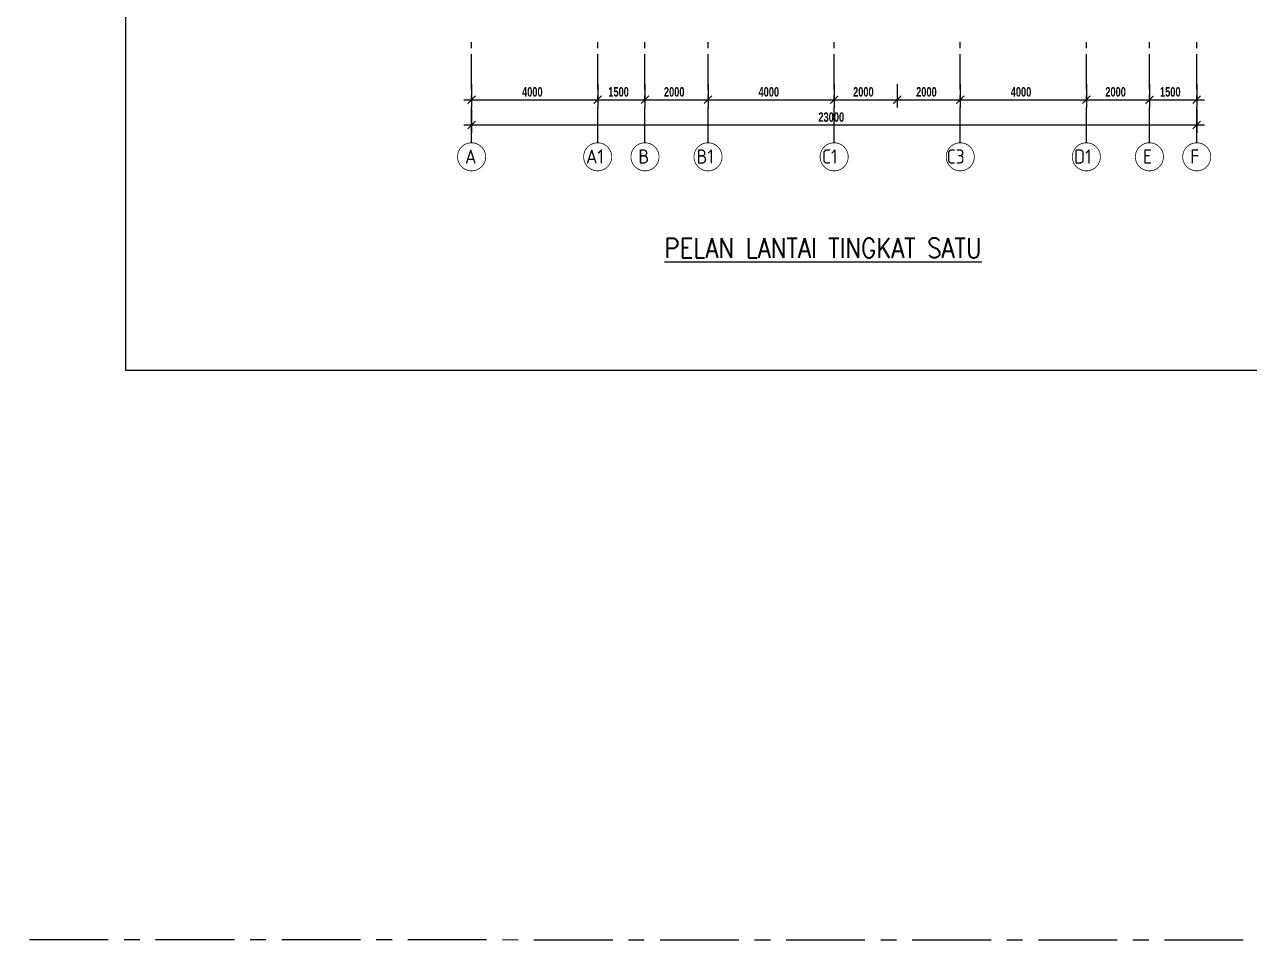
# Model space of a CAD drawing. Header units: inches. Extents: x -85907952 to 802144, y 988801 to 3125513.
# Drawn here: x 382617 to 421472, y 988801 to 1017918 of the extents above; entities that cross this region are included whole.
import ezdxf

# ---------------------------------------------------------------- set-up
doc = ezdxf.new("R2010")
doc.units = ezdxf.units.IN
doc.header["$MEASUREMENT"] = 0
doc.linetypes.add('CENTER', pattern=[2, 1.25, -0.25, 0.25, -0.25])
doc.linetypes.add('CENTER2', pattern=[1.125, 0.75, -0.125, 0.125, -0.125])
for name, color, linetype in [('DIM', 4, 'Continuous'), ('FF-TEXT', 7, 'Continuous'), ('GRID', 8, 'CENTER2'), ('GRID-TEXT', 8, 'Continuous'), ('t.block', 4, 'Continuous'), ('TEL', 3, 'Continuous')]:
    doc.layers.add(name, color=color, linetype=linetype)
doc.styles.add('LAILA', font='romans.shx', dxfattribs={"width": 0.85})
doc.styles.add('STYLE1', font='ISOCP.SHX')
doc.styles.add('style2', font='sanssb__.ttf', dxfattribs={"height": 1200})

msp = doc.modelspace()

# ---------------------------------------------------------------- linework, layer by layer
at = {"linetype": 'ByBlock', "const_width": 37.5}
for points in [[(396923, 1015657), (396673, 1015407)], [(400923, 1015657), (400673, 1015407)], [(400673, 1015407), (400923, 1015657)], [(402173, 1015407), (402423, 1015657)], [(402423, 1015657), (402173, 1015407)], [(404173, 1015407), (404423, 1015657)], [(404423, 1015657), (404173, 1015407)], [(408423, 1015657), (408173, 1015407)], [(408173, 1015407), (408423, 1015657)], [(410173, 1015407), (410423, 1015657)], [(410423, 1015657), (410173, 1015407)], [(412423, 1015657), (412173, 1015407)], [(412173, 1015407), (412423, 1015657)], [(416173, 1015407), (416423, 1015657)], [(416423, 1015657), (416173, 1015407)], [(418173, 1015407), (418423, 1015657)], [(418423, 1015657), (418173, 1015407)], [(419673, 1015407), (419923, 1015657)], [(396923, 1014857), (396673, 1014607)], [(419673, 1014607), (419923, 1014857)]]:
    msp.add_lwpolyline(points, dxfattribs=at)
at = {"layer": 'DIM'}
for p, q in [((396798, 1016027), (396798, 1015282)), ((400798, 1016027), (400798, 1015282)), ((400798, 1016027), (400798, 1015282)), ((402298, 1016027), (402298, 1015282)), ((402298, 1016027), (402298, 1015282)), ((404298, 1016027), (404298, 1015282)), ((404298, 1016027), (404298, 1015282)), ((408298, 1016027), (408298, 1015282)), ((408298, 1016027), (408298, 1015282)), ((410298, 1016027), (410298, 1015282)), ((410298, 1016027), (410298, 1015282)), ((412298, 1016027), (412298, 1015282)), ((412298, 1016027), (412298, 1015282)), ((416298, 1016027), (416298, 1015282)), ((416298, 1016027), (416298, 1015282)), ((418298, 1016027), (418298, 1015282)), ((418298, 1016027), (418298, 1015282)), ((419798, 1016027), (419798, 1015282)), ((396548, 1015532), (401048, 1015532)), ((400548, 1015532), (402548, 1015532)), ((402048, 1015532), (404548, 1015532)), ((404048, 1015532), (408548, 1015532)), ((408048, 1015532), (410548, 1015532)), ((410048, 1015532), (412548, 1015532)), ((412048, 1015532), (416548, 1015532)), ((416048, 1015532), (418548, 1015532)), ((418048, 1015532), (420048, 1015532)), ((396798, 1015227), (396798, 1014482)), ((419798, 1015227), (419798, 1014482)), ((396548, 1014732), (420048, 1014732))]:
    msp.add_line(p, q, dxfattribs=at)
at = {"layer": 'GRID', "ltscale": 1500}
for p, q in [((396798, 1014167), (396798, 1017353)), ((400798, 1014167), (400798, 1017353)), ((402298, 1014167), (402298, 1017353)), ((404298, 1014167), (404298, 1017353)), ((408298, 1014167), (408298, 1017353)), ((412298, 1014167), (412298, 1017353)), ((416298, 1014167), (416298, 1017353)), ((418298, 1014167), (418298, 1017353)), ((419798, 1014167), (419798, 1017353))]:
    msp.add_line(p, q, dxfattribs=at)
at = {"layer": 'GRID-TEXT', "const_width": 24.7}
for points in [[(397243, 1013721, 1), (396352, 1013721, 0.414214), (396798, 1013276, 0.414214), (397243, 1013721, 1)], [(401243, 1013721, 1), (400352, 1013721, 0.414214), (400798, 1013276, 0.414214), (401243, 1013721, 1)], [(402743, 1013721, 1), (401852, 1013721, 0.414214), (402298, 1013276, 0.414214), (402743, 1013721, 1)], [(404743, 1013721, 1), (403852, 1013721, 0.414214), (404298, 1013276, 0.414214), (404743, 1013721, 1)], [(408743, 1013721, 1), (407852, 1013721, 0.414214), (408298, 1013276, 0.414214), (408743, 1013721, 1)], [(412743, 1013721, 1), (411852, 1013721, 0.414214), (412298, 1013276, 0.414214), (412743, 1013721, 1)], [(416743, 1013721, 1), (415852, 1013721, 0.414214), (416298, 1013276, 0.414214), (416743, 1013721, 1)], [(418743, 1013721, 1), (417852, 1013721, 0.414214), (418298, 1013276, 0.414214), (418743, 1013721, 1)], [(420243, 1013721, 1), (419352, 1013721, 0.414214), (419798, 1013276, 0.414214), (420243, 1013721, 1)]]:
    msp.add_lwpolyline(points, format="xyb", dxfattribs=at)
at = {"layer": 't.block', "color": 7, "ltscale": 0.5}
msp.add_lwpolyline([(480683, 1006939), (385828, 1006939), (385828, 1071801), (480683, 1071801)], close=True, dxfattribs=at)
at = {"layer": 'TEL', "color": 8, "linetype": 'CENTER', "ltscale": 2000}
msp.add_line((242775, 988925), (802144, 988801), dxfattribs=at)

# ---------------------------------------------------------------- texts
at = {"layer": 'DIM', "style": 'style2', "width": 0.7}
for s, p in [('4000', (398398, 1015632)), ('1500', (401133, 1015632)), ('2000', (402898, 1015632)), ('4000', (405898, 1015632)), ('2000', (408898, 1015632)), ('2000', (410898, 1015632)), ('4000', (413898, 1015632)), ('2000', (416898, 1015632)), ('1500', (418633, 1015632)), ('23000', (407798, 1014832))]:
    msp.add_text(s, height=300, dxfattribs=at).set_placement(p)
at = {"layer": 'FF-TEXT', "color": 3, "style": 'LAILA', "width": 0.85}
msp.add_text('%%uPELAN LANTAI TINGKAT SATU', height=625, dxfattribs=at).set_placement((402914, 1010517))
at = {"layer": 'GRID-TEXT', "style": 'STYLE1'}
for s, p in [('A', (396589, 1013506)), ('A1', (400427, 1013506)), ('B', (402089, 1013506)), ('B1', (403932, 1013506)), ('C1', (407908, 1013506)), ('C3', (411864, 1013506)), ('D1', (415908, 1013506)), ('E', (418089, 1013506)), ('F', (419589, 1013506))]:
    msp.add_text(s, height=450, dxfattribs=at).set_placement(p)

doc.saveas('drawing.dxf')
